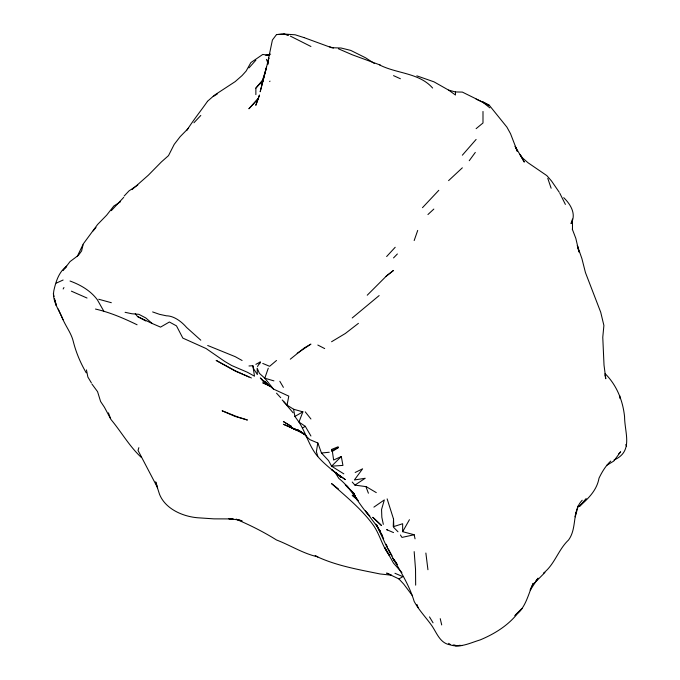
<?xml version="1.0" encoding="UTF-8"?>
<svg xmlns="http://www.w3.org/2000/svg" width="680" height="680" viewBox="0 0 680 680"><rect width="100%" height="100%" fill="white"/><g stroke="black" fill="none" stroke-linecap="round" stroke-linejoin="round"><path stroke-width="1.02" d="M255.867 94.622L255.867 88.12L263.543 78.965M572.475 229.611L572.475 219.113L571.038 223.567C576.665 214.141 570.596 204.315 563.72 197.668M614.031 460.003C633.675 451.452 624.656 433.092 624.58 416.849C622.906 400.579 616.735 385.177 605.064 373.6M393.244 526.567L393.524 519.035L387.132 498.873M582.207 500.233C571.727 511.147 577.371 528.088 568.531 540.031C558.237 549.687 554.667 564.51 543.388 573.197M575.722 512.388L575.229 516.868L578.196 505.869M86.241 372.844C80.546 363.052 76.126 352.75 73.304 341.53C71.409 333.574 66.368 327.148 63.078 319.812C59.491 310.437 51.791 301.147 53.864 290.572C55.913 281.46 58.803 272.008 66.666 266.169L65.518 267.954M339.439 475.838L340.867 477.335C333.591 470.976 325.695 465.239 319.158 458.073C309.409 447.788 306.433 433.568 298.953 422.059L302.88 411.842L293.599 409.25L287.053 405.084L288.787 396.134L273.488 389.07L262.089 379.754L269.637 386.129L267.554 384.557M120.419 201.832L113.849 205.989L106.666 215.169L97.563 224.519L83.249 243.95L81.609 250.954L78.404 255.331L70.031 261.596L63.147 270.58M259.743 363.936L260.185 361.998L255.867 364.352M263.364 79.993L261.315 84.49L266.526 67.243L260.168 91.783L268.889 57.936L267.376 64.15L272.408 40.01L276.514 34.578L283.399 34L288.311 35.096M262.752 80.453L263.78 76.781M138.856 447.669L138.04 450.432L157.599 487.772L155.864 482.086M414.171 240.55L417.707 230.418M268.277 368.237L264.784 378.207L273.488 389.07M530.213 589.858L533.273 583.253C528.351 593.691 526.269 605.939 517.208 613.955C507.569 625.872 494.096 634.134 480.063 639.948C470.398 642.821 460.267 648.261 449.998 644.81C439.28 643.034 436.475 631.61 430.721 624.146C425.161 616.615 418.659 609.696 414.171 601.426C408.247 581.562 395.955 564.825 386.639 546.584L376.414 524.476L377.638 526.66M77.273 256.402L82.875 244.8M63.147 288.991L63.954 287.521M415.046 538.832L414.171 534.752L402.653 531.675L409.436 519.698M257.524 366.503L260.185 361.998M186.66 130.645C193.103 120.454 200.6 111.18 207.494 101.328M530.238 590.112L538.058 578.153L535.687 581.273M385.9 276.488L393.524 270.427L386.639 275.782L367.234 295.214M469.234 160.701L475.312 152.413M462.349 155.193L476.119 139.434M269.637 81.591L270.002 81.133M93.168 230.911L95.982 227.46M422.484 207.68L438.804 190.306M248.982 67.898L255.867 60.188M579.36 506.447L586.236 498.763L579.284 506.498C588.132 498.712 596.861 490.416 599.02 478.15C602.038 471.903 605.65 465.877 610.742 461.083M386.639 256.538L395.199 247.274M255.867 88.12L262.752 80.648M618.571 454.027L620.653 451.758L613.768 461.074L606.891 465.231M111.325 210.638L123.718 197.379M193.919 122.774L200.804 115.447M124.151 196.044L129.005 190.893L137.793 185.045M188.462 128.206L180.157 136.663L174.207 144.389L168.504 155.635L161.406 161.917L148.308 175.236L131.98 189.635M533.902 583.61L544.943 572.5M393.524 257.916L397.383 253.963M519.375 611.192L521.994 608.524L515.5 614.933M448.587 180.633L462.349 167.816M317.866 442.986L321.445 452.999L328.542 460.606L331.576 466.183L342.941 465.409L341.309 456.526L331.576 466.183L343.817 473.866M514.743 615.697L521.994 608.524M427.933 214.54L433.832 209.075M207.689 101.124L214.574 95.106L235.221 81.591L242.105 75.54L246.126 71.077L250.886 62.577L262.752 54.451L269.637 55.471M290.284 359.201L304.445 347.82L310.93 344.105L297.168 353.277M379.151 295.579L352.223 317.968M276.514 360.476L269.637 366.299L262.752 363.434M476.119 128.656L482.995 122.978L482.995 111.46M358.42 323.349L345.346 333.48L331.576 341.734M373.898 507.135L384.336 499.919L381.556 509.473L381.837 517.259L383.325 524.348M352.223 482.043L354.934 485.103L365.211 478.269L354.39 479.969L362.601 468.817L355.173 472.473M213.273 96.492L217.396 93.908M310.93 436.016L305.303 426.334L298.953 422.059L294.882 416.457L302.88 411.842M302.812 427.771L305.303 426.334M236.062 519.197C249.925 525.019 263.687 531.956 276.514 539.988C290.394 545.266 303.322 553.724 317.815 556.835L315.154 555.764C335.452 565.633 358.062 569.44 380.01 573.954L391.57 575.221L386.639 573.078L398.913 578.927L402.875 576.64L394.935 573.274M338.164 446.76L331.576 449.454L331.67 450.857L338.462 447.517L332.375 451.367L333.625 460.037L341.309 456.526M56.27 283.126L63.121 280.015M265.744 55.259L270.64 54.145M414.171 534.752L401.982 537.421L400.409 534.99M321.445 452.999L329.248 452.251M248.982 365.976L252.85 365.712L253.623 368.747L257.32 374.57L257.15 368.195L259.42 373.354L264.784 378.207L273.912 380.876M276.514 34.578L282.489 34.187M455.464 645.847L462.162 645.515L459.119 645.337M252.85 365.712L254.507 376.193L247.469 372.3L231.701 365.517L224.868 361.513L206.066 348.525L182.835 338.096L176.477 325.873L169.396 322.005L160.556 327.114L152.209 323.51L145.741 317.925L138.864 314.322L131.98 313.769L125.094 312.315M416.832 75.837L433.976 81.838L448.587 90.1L455.464 91.953L462.349 92.089L489.43 105.451L506.923 127.143L510.527 133.705L517.412 151.512L515.091 146.268L524.297 162.078L519.911 154.317L522.478 157.896L527.935 162.69L546.839 175.619L551.446 180.906L559.274 192.287M233.257 518.933L213.894 518.857L199.852 517.913C184.28 517.2 165.58 509.583 159.511 494.25L155.576 482.018M232.483 518.891L228.828 518.746L239.419 520.005L242.097 520.982L236.206 519.282M283.399 34L295.188 34.799L303.943 37.578M453.041 644.98L455.065 645.099M354.934 485.103L365.908 486.625L368.416 493.212M284.359 34.221L288.311 35.096M95.489 309.051C110.109 312.426 123.675 318.257 137.088 324.768M98.702 299.243L111.333 302.702M380.383 65.093L352.223 54.766L338.462 48.807M329.536 46.758L333.455 48.033M304.045 37.604L331.576 47.702L341.122 48.025L350.752 50.405L365.525 57.766L374.45 63.554M152.626 311.925L159.511 314.33L166.421 315.817A31.952 18.445 60 0 1 186.609 327.471L200.804 340.204M379.754 65.025C397.06 73.797 419.067 72.709 432.625 88.026M207.689 345.482L235.221 356.668L242.097 360.502M296.344 429.649L290.284 427.142L296.301 429.853M87.031 298.036L71.391 291.168M248.982 377.017L235.221 371.067L216.138 360.409L235.85 371.067L242.794 374.119M70.031 281.027C80.572 284.886 90.542 290.624 97.35 299.778L104.04 311.584M152.209 323.51L137.555 316.557L135.252 313.718M393.524 532.593L386.639 529.618L387.387 529.95M296.225 429.828L291.524 427.779L304.045 434.01L297.168 429.479L305.005 434.46L298.469 430.278L306.731 436.212M290.284 36.074L310.93 46.486M243.669 374.501L251.404 377.978M393.524 75.633L400.401 78.744M476.119 99.11L489.43 105.451L482.435 101.541M317.815 345.041L324.692 348.585M137.555 316.557L145.741 320.969M366.12 486.591L376.286 492.617M336.141 473.254L345.346 479.629L336.192 473.152M265.412 382.219L262.752 380.613L260.296 377.961L261.808 379.245M338.462 488.996L331.576 483.616C346.026 496.553 361.335 508.852 372.878 524.594C379.831 534.029 382.024 545.972 389.24 555.262M448.587 643.331L450.415 644.563M448.587 90.1L455.473 95.022L455.464 91.953M331.67 450.857L332.375 451.367L331.576 449.454M336.107 473.127L341.309 477.071L339.694 475.821M337.254 473.943L331.576 469.557L335.368 472.566M91.409 382.933L87.873 377.026L86.462 369.894M269.637 386.129L262.752 380.613L267.852 384.378L264.078 381.174M482.995 102.34L489.881 107.873M357.637 499.766L352.223 495.269L358.343 500.701M306.076 436.177L309.833 439.612L317.773 442.986L316.396 451.724L317.815 456.314M401.888 572.594L393.524 563.176L384.684 547.409L389.249 555.16M378.054 527.391L382.202 535.763L375.853 524.152L377.885 527.485L365.398 510.85L369.844 516.239C358.411 504.424 352.061 488.784 338.895 478.473L335.223 472.642M393.524 527.238L397.987 531.777M348.976 488.546L345.346 484.789L354.059 493.561L345.346 484.789L348.95 488.563L347.233 486.149M141.329 457.427C129.438 446.412 121.618 432.327 111.333 419.942M282.183 399.95L287.053 405.084M398.913 578.927L403.733 584.094L412.369 595.604M276.514 393.168L280.721 397.707M293.106 412.802L283.399 401.302M336.396 473.017L338.462 475.337M397.579 564.596L393.524 559.784L396.024 562.802M305.252 411.859L310.93 418.99M396.049 562.521L392.929 558.535L395.921 562.487M91.962 384.089L97.563 391.663L100.589 401.48L104.405 407.218L110.551 418.668M355.376 496.204L354.331 494.538L355.3 496.247M353.49 493.884L357.212 499.69L356.252 497.964M392.122 555.951L388.246 548.76M429.488 616.904L433.05 622.803M279.82 381.284L283.399 387.362M353.651 493.578L356.975 499.825L353.541 493.519M559.802 193.239L565.394 204.425M572.271 229.058L575.824 238.365L579.02 252.025L577.303 245.454L581.927 258.68L585.438 272.552L600.712 312.231L603.899 325.474L602.769 337.263L604.019 365.143L605.787 378.743L604.885 374.816M63.028 319.702L58.233 308.983M381.497 534.14L383.673 538.849M386.172 544.272L387.413 546.966M266.407 59.364L268.387 64.031M416.933 604.911L418.013 607.639L416.967 604.784M108.426 412.845L110.874 419.373M625.872 444.499L626.569 446.377M547.783 178.356L551.14 188.241M55.012 300.628L56.27 305.464L54.536 298.579M53.303 293.666L54.043 296.616M440.232 618.647L441.702 624.937M293.599 409.25L294.882 416.457M414.171 551.625L415.531 569.33L415.667 585.149M427.941 569.729L425.867 553.027M619.777 395.777L620.049 398.607M393.524 519.035L393.796 526.567L402.645 523.727L402.653 531.675M259.428 95.183L255.867 105.162L259.428 95.183M258.204 98.591L248.982 108.706L258.204 98.591M242.105 418.404L235.221 416.475L222.113 410.788L238.484 417.231L247.409 420.027L242.105 418.404M290.105 427.168L283.399 424.269L296.242 429.837L290.105 427.168M267.214 384.744L262.752 382.815L269.637 385.815L267.214 384.744M291.405 426.42L283.399 421.575L291.405 426.42M381.421 525.444L372.878 517.352L381.421 525.444M380.63 532.253L379.754 530.366L380.579 532.168"/></g></svg>
